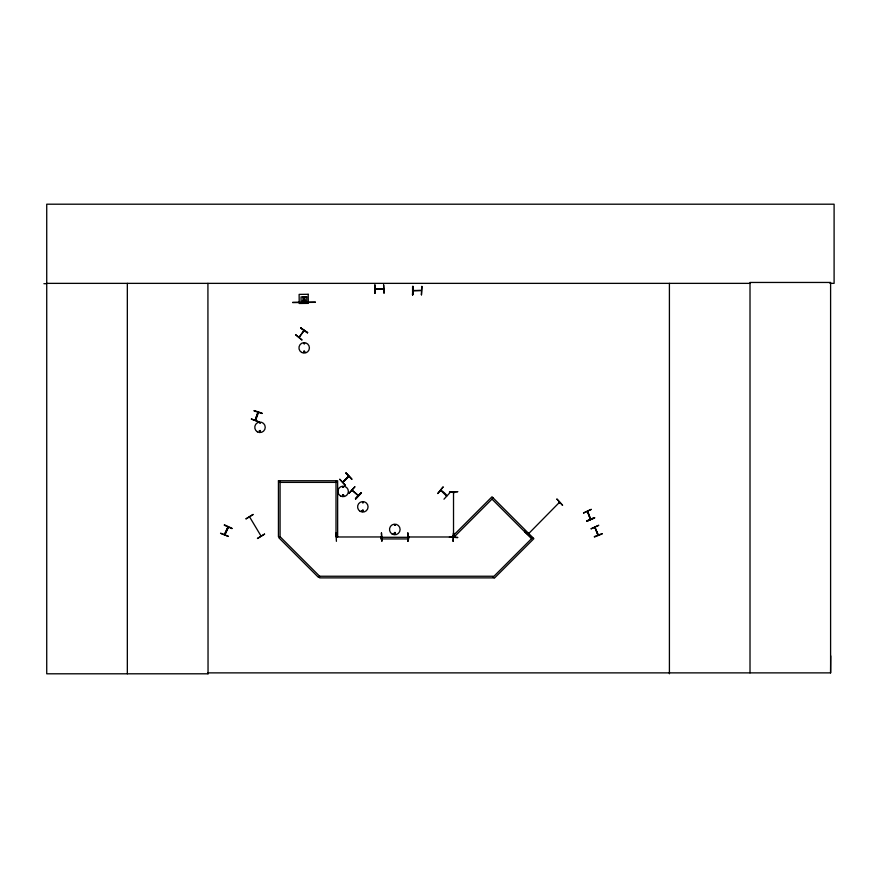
<?xml version="1.0" encoding="UTF-8"?>
<svg xmlns="http://www.w3.org/2000/svg" width="878" height="878" viewBox="0 0 878 878"><rect width="100%" height="100%" fill="white"/><g stroke="black" fill="none" stroke-linecap="round" stroke-linejoin="round"><path stroke-width="1.32" d="M829.995 283.364L834.1 283.364L834.1 204.201L46.732 204.201L46.732 673.799L208.042 673.799L207.932 672.877L830.599 672.877L830.72 655.899M358.389 495.455L351.968 490.089M440.712 490.308L446.617 496.125M440.965 491.12C439.955 488.322 449.47 497.091 445.925 495.62M587.58 512.17L587.612 511.347M590.389 519.282L587.645 511.424L590.74 519.128L590.499 518.415M597.973 535.152L594.933 527.327L597.918 534.987M595.207 528.106L595.306 527.272M255.608 420.332C263.268 400.214 253.325 422.592 255.871 419.651M257.891 412.276L257.956 413.286M453.454 537.029L453.893 536.315M259.219 431.021C260.623 433.941 261.062 429.013 259.35 430.857M304.578 343.627C303.634 341.871 303.755 345.208 304.611 343.408M304.721 351.946C303.711 349.894 303.481 353.373 304.611 352.045M304.896 351.99C301.999 349.521 305.665 354.58 304.172 351.046M342.672 487.06L343.572 486.939L342.727 487.169M342.376 495.335C345.021 492.854 342.596 498.408 342.596 494.808M343.616 495.466C342.826 493.282 342.222 497.244 343.704 495.335M362.021 510.755C364.129 508.296 363.272 513.18 362.098 510.952M362.263 510.755C364.14 508.977 362.493 512.906 362.471 510.403M363.283 502.479C361.703 503.906 363.152 500.723 363.119 502.776M395.221 525.209L394.42 524.868L395.111 525.395M394.266 533.231C395.276 535.284 395.506 531.805 394.376 533.122M255.257 420.057L257.825 412.375M453.838 492.964L453.805 492.141M227.808 527.908L228.236 527.096L224.9 534.592L228.412 527.118L224.724 534.636L224.801 533.67M261.029 536.03L249.55 516.824M224.384 534.406L227.94 526.899M251.426 418.993L259.273 422.011L251.393 419.102M254.181 410.575L262.149 413.22M342.716 482.121L348.84 476.37L342.98 482.34M528.227 533.44L527.963 534.252L528.622 533.583M224.263 525.198L231.924 528.622M228.181 527.14L224.724 534.636L225.064 533.791M228.357 536.337L220.543 533.242L228.324 536.392M304.117 330.743L299.113 337.262M453.849 537.051L453.849 536.162M337.426 537.27L336.493 537.281L337.339 537.27M587.36 511.633L590.323 519.107M598.313 534.889L594.9 527.491M383.576 288.972L375.202 288.928L376.113 288.972M413.022 290.486L421.418 290.486M227.962 527.744L227.83 527.041M559.648 502.633L559.231 503.05M295.645 334.65L302.065 340.06L295.568 334.748M307.662 332.608L300.682 327.944L307.64 332.641M259.679 422.636L260.239 423.35L259.888 422.516M260.404 431.636C260.305 429.353 258.966 432.305 260.14 431.713M336.493 536.985L381.304 536.952M380.58 536.985L381.337 536.985M408.171 536.985L453.015 536.985L452.214 536.93M408.994 537.303L408.259 537.281L409.104 536.985M598.324 535.009L597.622 534.274M349.203 493.052L354.789 486.796M355.502 498.759L361.44 492.821L355.458 498.726M355.546 498.803L361.187 492.591M355.777 499.011L361.418 492.799M443.061 487.038L437.749 493.546L443.039 487.016M443.961 499.187L449.646 493.008M303.92 330.369L299.288 337.174M342.782 482.055L348.566 476.139M342.991 482.263L348.764 476.458M524.561 531.519L530.85 537.095L524.868 531.212M558.935 502.874L559.462 502.337L528.117 534.153M493.162 497.958L453.608 537.512L452.455 536.359L492.009 496.794L533.868 538.664L494.314 578.218L493.162 577.065L532.716 537.512M395.221 534.076C395.199 529.467 393.498 535.371 394.431 534.033M246.027 518.81L253.182 514.431L246.049 518.854M264.574 534.142L257.408 538.51L264.541 534.087M594.516 517.68L586.888 521.181L594.494 517.625M586.756 520.863L594.538 517.735M586.866 521.148L594.658 518.02M591.124 528.732L598.785 525.274L591.168 528.841M594.296 536.623L602.132 533.604M594.461 537.029L602.242 533.89M381.25 537.325L380.58 537.281L408.72 537.314L408.72 538.938L380.745 538.938L380.745 537.314M358.18 495.719L352.067 490.242M303.569 296.994L304.238 296.983M302.976 297.346L304.842 297.324M302.394 302.021L305.665 301.977M292.637 302.361L315.421 302.109M292.637 302.592L315.432 302.339M449.47 492.119L457.855 491.658L449.47 492.174M381.392 532.935L381.875 541.32L381.513 532.935M407.677 532.935L407.765 541.331M453.52 537.073L453.849 536.315M449.47 537.16L457.855 537.512L449.47 537.106M452.258 537.281L453.015 537.281M43.9 283.693L46.732 283.682M46.732 283.364L750.01 283.364M383.576 284.922L384.037 293.307L383.686 284.922M375.323 289.257L383.576 289.257L382.731 289.257M413.143 290.805L421.308 290.453M375.18 293.307L375.071 284.922M254.071 410.904L262.05 413.516M224.439 524.814L232.055 528.336M300.748 327.845L307.421 332.938M354.877 486.873L349.246 493.085M524.792 531.278L527.36 533.813M345.811 473.22L351.782 479.114M492.009 499.11L531.563 538.664M453.432 492.909L453.52 492.24L453.52 536.985M304.831 296.863L304.853 298.608L302.987 298.63L302.965 296.885M408.029 532.935L408.083 541.331M336.406 541.331L336.044 532.935M830.599 672.877L830.599 282.453L750.01 282.453L750.01 672.877M669.409 283.364L669.409 673.799M412.912 286.437L412.912 294.821M412.594 286.437L412.594 294.821M374.752 284.922L374.752 293.307M207.921 283.364L208.042 673.799M127.332 283.364L127.332 673.799M278.436 480.749L278.436 536.688L280.071 536.688L319.625 576.242L493.162 576.242L493.162 577.878L319.625 577.878L319.625 576.242L318.473 577.395L278.919 537.841L280.071 536.688L280.071 480.749L280.071 482.384L336.011 482.384L336.011 480.749L336.011 536.688L337.646 536.688L337.646 480.749L278.436 480.749M527.821 533.857L528.369 533.363L527.821 533.857M339.841 479.278L345.482 485.501L339.797 479.322M346.064 472.968L351.749 479.158L346.064 472.968M556.97 499.099L562.622 505.322L556.948 499.121M591.19 509.405L583.585 512.971L591.19 509.405M408.347 536.897L409.016 536.985L408.347 536.897M308.211 294.284L299.124 294.382L299.222 303.47L308.31 303.371L308.211 294.284M306.751 296.841L301.044 296.907L301.088 301.099L306.806 301.033L306.751 296.841M304.864 299.431L302.998 299.442L303.009 300.726L304.875 300.704L304.864 299.431M453.542 532.935L453.125 541.331L453.542 532.935M413.022 286.437L412.561 294.821L413.022 286.437M421.879 286.437L421.44 294.821L421.879 286.437M392.159 534.054A5.312 5.312 0 0 0 400.116 529.456A5.312 5.312 0 0 0 392.159 524.857A5.312 5.312 0 0 0 392.159 534.054M360.21 511.369A5.235 5.235 0 0 0 368.069 506.836A5.235 5.235 0 0 0 360.21 502.304A5.235 5.235 0 0 0 360.21 511.369M340.51 495.96A5.246 5.246 0 0 0 348.379 491.417A5.246 5.246 0 0 0 340.51 486.873A5.246 5.246 0 0 0 340.51 495.96M257.386 431.844A5.235 5.235 0 0 0 265.244 427.312A5.235 5.235 0 0 0 257.386 422.779A5.235 5.235 0 0 0 257.386 431.844M301.56 352.407A5.235 5.235 0 0 0 309.407 347.875A5.235 5.235 0 0 0 301.56 343.342A5.235 5.235 0 0 0 301.56 352.407"/></g></svg>
